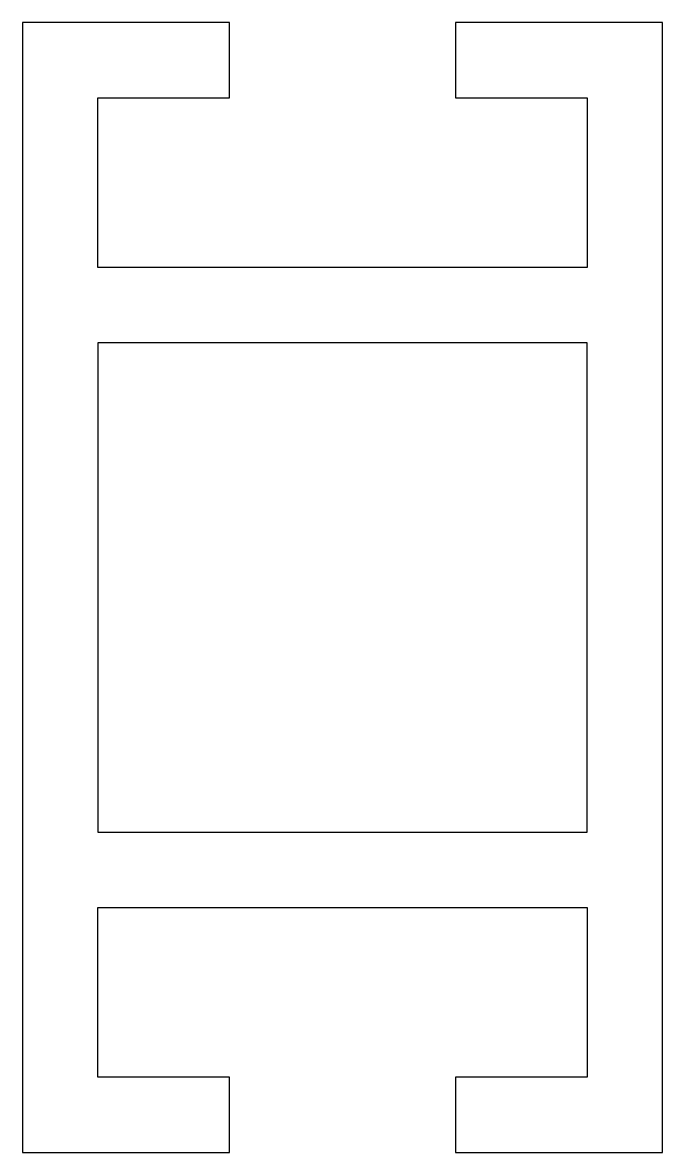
# Model space of a CAD drawing. Extents: x 239.2 to 273.2, y 199.7 to 259.7.
import ezdxf

# ---------------------------------------------------------------- set-up
doc = ezdxf.new("R2010")
doc.units = 0
doc.layers.add('ANA', color=220, linetype='CONTINUOUS')

msp = doc.modelspace()

# ---------------------------------------------------------------- linework, layer by layer
at = {"layer": 'ANA'}
for points in [[(239.167, 259.719), (239.167, 199.719), (250.167, 199.719), (250.167, 203.719), (243.167, 203.719), (243.167, 212.719), (256.167, 212.719), (269.167, 212.719), (269.167, 203.719), (262.167, 203.719), (262.167, 199.719), (273.167, 199.719), (273.167, 259.719), (262.167, 259.719), (262.167, 255.719), (269.167, 255.719), (269.167, 246.719), (256.167, 246.719), (243.167, 246.719), (243.167, 255.719), (250.167, 255.719), (250.167, 259.719)], [(256.167, 216.719), (269.167, 216.719), (269.167, 242.719), (256.167, 242.719), (243.167, 242.719), (243.167, 216.719)]]:
    msp.add_lwpolyline(points, close=True, dxfattribs=at)

doc.saveas('drawing.dxf')
